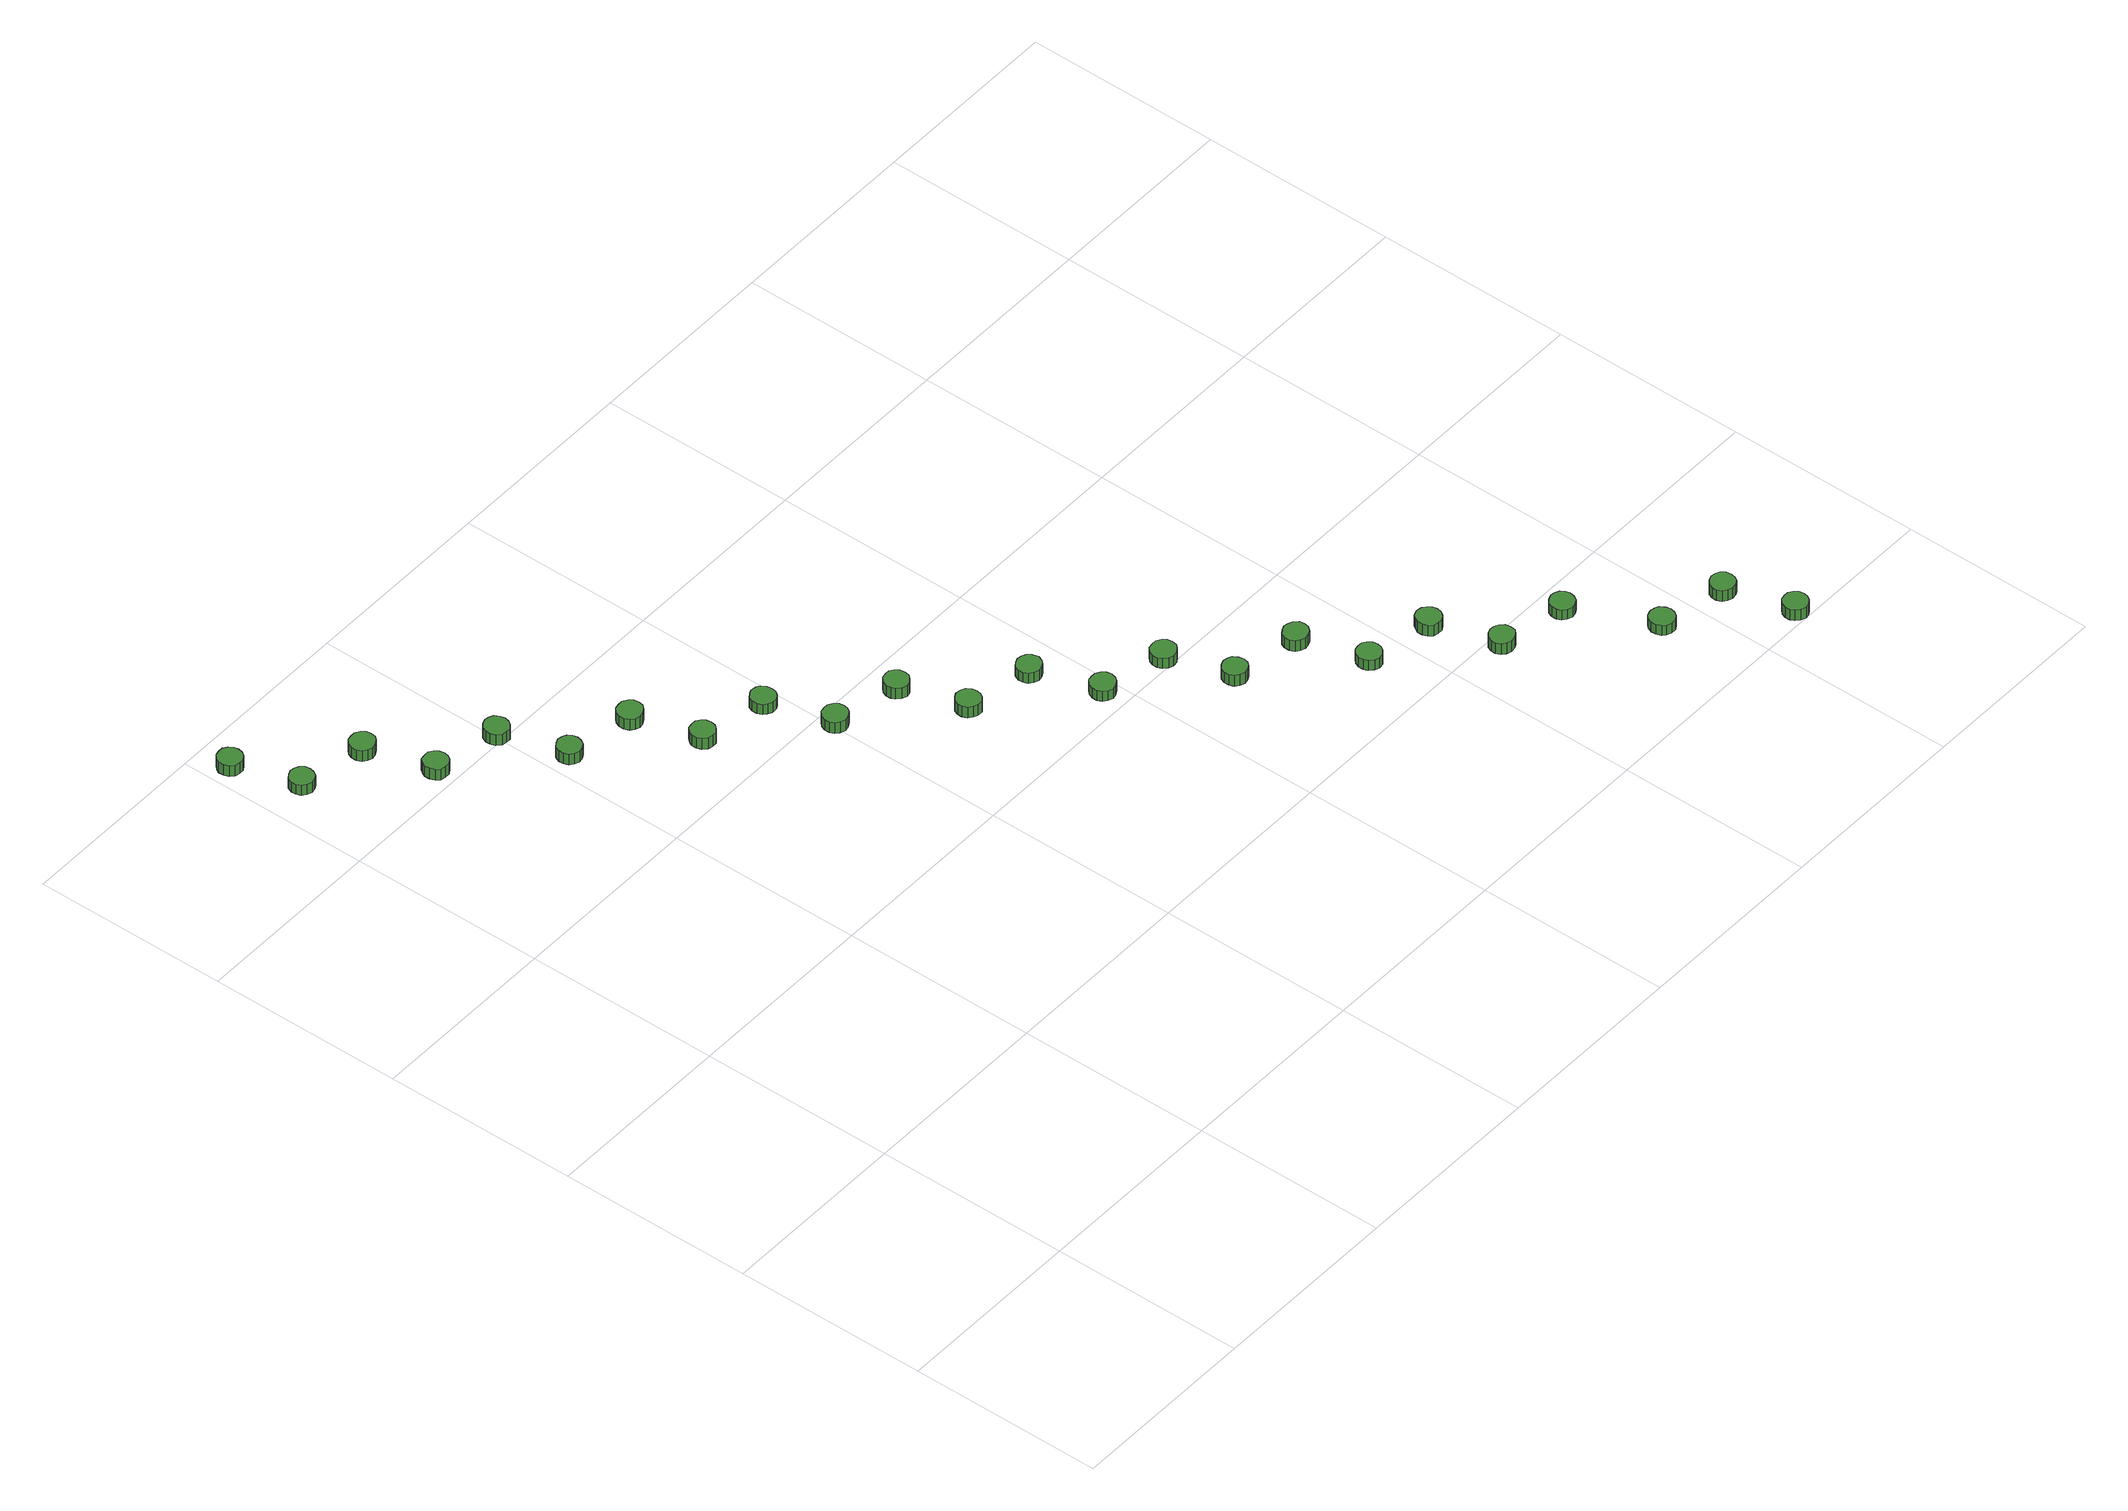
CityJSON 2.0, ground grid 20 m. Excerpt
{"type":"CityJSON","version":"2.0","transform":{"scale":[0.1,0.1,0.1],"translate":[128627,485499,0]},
"CityObjects":{
"tree1":{"type":"SolitaryVegetationObject","attributes":{"function":"something"},"geometry":[{"type":"MultiSurface","lod":"1","boundaries":[[[0,1,2,3,4,5,6,7,8,9,10,11,12,13,14]],[[15,16,17,18,19,20,21,22,23,24,25,26,27,28,29]],[[0,29,28,1]],[[1,28,27,2]],[[2,27,26,3]],[[3,26,25,4]],[[4,25,24,5]],[[5,24,23,6]],[[6,23,22,7]],[[7,22,21,8]],[[8,21,20,9]],[[9,20,19,10]],[[10,19,18,11]],[[11,18,17,12]],[[12,17,16,13]],[[13,16,15,14]],[[14,15,29,0]]]}]},
"tree2":{"type":"SolitaryVegetationObject","attributes":{"function":"something"},"geometry":[{"type":"MultiSurface","lod":"1","boundaries":[[[30,31,32,33,34,35,36,37,38,39,40,41,42,43,44]],[[45,46,47,48,49,50,51,52,53,54,55,56,57,58,59]],[[30,59,58,31]],[[31,58,57,32]],[[32,57,56,33]],[[33,56,55,34]],[[34,55,54,35]],[[35,54,53,36]],[[36,53,52,37]],[[37,52,51,38]],[[38,51,50,39]],[[39,50,49,40]],[[40,49,48,41]],[[41,48,47,42]],[[42,47,46,43]],[[43,46,45,44]],[[44,45,59,30]]]}]},
"tree3":{"type":"SolitaryVegetationObject","attributes":{"function":"something"},"geometry":[{"type":"MultiSurface","lod":"1","boundaries":[[[60,61,62,63,64,65,66,67,68,69,70,71,72,73,74]],[[75,76,77,78,79,80,81,82,83,84,85,86,87,88,89]],[[60,89,88,61]],[[61,88,87,62]],[[62,87,86,63]],[[63,86,85,64]],[[64,85,84,65]],[[65,84,83,66]],[[66,83,82,67]],[[67,82,81,68]],[[68,81,80,69]],[[69,80,79,70]],[[70,79,78,71]],[[71,78,77,72]],[[72,77,76,73]],[[73,76,75,74]],[[74,75,89,60]]]}]},
"tree4":{"type":"SolitaryVegetationObject","attributes":{"function":"something"},"geometry":[{"type":"MultiSurface","lod":"1","boundaries":[[[90,91,92,93,94,95,96,97,98,99,100,101,102,103,104]],[[105,106,107,108,109,110,111,112,113,114,115,116,117,118,119]],[[90,119,118,91]],[[91,118,117,92]],[[92,117,116,93]],[[93,116,115,94]],[[94,115,114,95]],[[95,114,113,96]],[[96,113,112,97]],[[97,112,111,98]],[[98,111,110,99]],[[99,110,109,100]],[[100,109,108,101]],[[101,108,107,102]],[[102,107,106,103]],[[103,106,105,104]],[[104,105,119,90]]]}]},
"tree5":{"type":"SolitaryVegetationObject","attributes":{"function":"something"},"geometry":[{"type":"MultiSurface","lod":"1","boundaries":[[[120,121,122,123,124,125,126,127,128,129,130,131,132,133,134]],[[135,136,137,138,139,140,141,142,143,144,145,146,147,148,149]],[[120,149,148,121]],[[121,148,147,122]],[[122,147,146,123]],[[123,146,145,124]],[[124,145,144,125]],[[125,144,143,126]],[[126,143,142,127]],[[127,142,141,128]],[[128,141,140,129]],[[129,140,139,130]],[[130,139,138,131]],[[131,138,137,132]],[[132,137,136,133]],[[133,136,135,134]],[[134,135,149,120]]]}]},
"tree6":{"type":"SolitaryVegetationObject","attributes":{"function":"something"},"geometry":[{"type":"MultiSurface","lod":"1","boundaries":[[[150,151,152,153,154,155,156,157,158,159,160,161,162,163,164]],[[165,166,167,168,169,170,171,172,173,174,175,176,177,178,179]],[[150,179,178,151]],[[151,178,177,152]],[[152,177,176,153]],[[153,176,175,154]],[[154,175,174,155]],[[155,174,173,156]],[[156,173,172,157]],[[157,172,171,158]],[[158,171,170,159]],[[159,170,169,160]],[[160,169,168,161]],[[161,168,167,162]],[[162,167,166,163]],[[163,166,165,164]],[[164,165,179,150]]]}]},
"tree7":{"type":"SolitaryVegetationObject","attributes":{"function":"something"},"geometry":[{"type":"MultiSurface","lod":"1","boundaries":[[[180,181,182,183,184,185,186,187,188,189,190,191,192,193,194]],[[195,196,197,198,199,200,201,202,203,204,205,206,207,208,209]],[[180,209,208,181]],[[181,208,207,182]],[[182,207,206,183]],[[183,206,205,184]],[[184,205,204,185]],[[185,204,203,186]],[[186,203,202,187]],[[187,202,201,188]],[[188,201,200,189]],[[189,200,199,190]],[[190,199,198,191]],[[191,198,197,192]],[[192,197,196,193]],[[193,196,195,194]],[[194,195,209,180]]]}]},
"tree8":{"type":"SolitaryVegetationObject","attributes":{"function":"something"},"geometry":[{"type":"MultiSurface","lod":"1","boundaries":[[[210,211,212,213,214,215,216,217,218,219,220,221,222,223,224]],[[225,226,227,228,229,230,231,232,233,234,235,236,237,238,239]],[[210,239,238,211]],[[211,238,237,212]],[[212,237,236,213]],[[213,236,235,214]],[[214,235,234,215]],[[215,234,233,216]],[[216,233,232,217]],[[217,232,231,218]],[[218,231,230,219]],[[219,230,229,220]],[[220,229,228,221]],[[221,228,227,222]],[[222,227,226,223]],[[223,226,225,224]],[[224,225,239,210]]]}]},
"tree9":{"type":"SolitaryVegetationObject","attributes":{"function":"something"},"geometry":[{"type":"MultiSurface","lod":"1","boundaries":[[[240,241,242,243,244,245,246,247,248,249,250,251,252,253,254]],[[255,256,257,258,259,260,261,262,263,264,265,266,267,268,269]],[[240,269,268,241]],[[241,268,267,242]],[[242,267,266,243]],[[243,266,265,244]],[[244,265,264,245]],[[245,264,263,246]],[[246,263,262,247]],[[247,262,261,248]],[[248,261,260,249]],[[249,260,259,250]],[[250,259,258,251]],[[251,258,257,252]],[[252,257,256,253]],[[253,256,255,254]],[[254,255,269,240]]]}]},
"tree10":{"type":"SolitaryVegetationObject","attributes":{"function":"something"},"geometry":[{"type":"MultiSurface","lod":"1","boundaries":[[[270,271,272,273,274,275,276,277,278,279,280,281,282,283,284]],[[285,286,287,288,289,290,291,292,293,294,295,296,297,298,299]],[[270,299,298,271]],[[271,298,297,272]],[[272,297,296,273]],[[273,296,295,274]],[[274,295,294,275]],[[275,294,293,276]],[[276,293,292,277]],[[277,292,291,278]],[[278,291,290,279]],[[279,290,289,280]],[[280,289,288,281]],[[281,288,287,282]],[[282,287,286,283]],[[283,286,285,284]],[[284,285,299,270]]]}]},
"tree11":{"type":"SolitaryVegetationObject","attributes":{"function":"something"},"geometry":[{"type":"MultiSurface","lod":"1","boundaries":[[[300,301,302,303,304,305,306,307,308,309,310,311,312,313,314]],[[315,316,317,318,319,320,321,322,323,324,325,326,327,328,329]],[[300,329,328,301]],[[301,328,327,302]],[[302,327,326,303]],[[303,326,325,304]],[[304,325,324,305]],[[305,324,323,306]],[[306,323,322,307]],[[307,322,321,308]],[[308,321,320,309]],[[309,320,319,310]],[[310,319,318,311]],[[311,318,317,312]],[[312,317,316,313]],[[313,316,315,314]],[[314,315,329,300]]]}]},
"tree12":{"type":"SolitaryVegetationObject","attributes":{"function":"something"},"geometry":[{"type":"MultiSurface","lod":"1","boundaries":[[[330,331,332,333,334,335,336,337,338,339,340,341,342,343,344]],[[345,346,347,348,349,350,351,352,353,354,355,356,357,358,359]],[[330,359,358,331]],[[331,358,357,332]],[[332,357,356,333]],[[333,356,355,334]],[[334,355,354,335]],[[335,354,353,336]],[[336,353,352,337]],[[337,352,351,338]],[[338,351,350,339]],[[339,350,349,340]],[[340,349,348,341]],[[341,348,347,342]],[[342,347,346,343]],[[343,346,345,344]],[[344,345,359,330]]]}]},
"tree13":{"type":"SolitaryVegetationObject","attributes":{"function":"something"},"geometry":[{"type":"MultiSurface","lod":"1","boundaries":[[[360,361,362,363,364,365,366,367,368,369,370,371,372,373,374]],[[375,376,377,378,379,380,381,382,383,384,385,386,387,388,389]],[[360,389,388,361]],[[361,388,387,362]],[[362,387,386,363]],[[363,386,385,364]],[[364,385,384,365]],[[365,384,383,366]],[[366,383,382,367]],[[367,382,381,368]],[[368,381,380,369]],[[369,380,379,370]],[[370,379,378,371]],[[371,378,377,372]],[[372,377,376,373]],[[373,376,375,374]],[[374,375,389,360]]]}]},
"tree14":{"type":"SolitaryVegetationObject","attributes":{"function":"something"},"geometry":[{"type":"MultiSurface","lod":"1","boundaries":[[[390,391,392,393,394,395,396,397,398,399,400,401,402,403,404]],[[405,406,407,408,409,410,411,412,413,414,415,416,417,418,419]],[[390,419,418,391]],[[391,418,417,392]],[[392,417,416,393]],[[393,416,415,394]],[[394,415,414,395]],[[395,414,413,396]],[[396,413,412,397]],[[397,412,411,398]],[[398,411,410,399]],[[399,410,409,400]],[[400,409,408,401]],[[401,408,407,402]],[[402,407,406,403]],[[403,406,405,404]],[[404,405,419,390]]]}]},
"tree15":{"type":"SolitaryVegetationObject","attributes":{"function":"something"},"geometry":[{"type":"MultiSurface","lod":"1","boundaries":[[[420,421,422,423,424,425,426,427,428,429,430,431,432,433,434]],[[435,436,437,438,439,440,441,442,443,444,445,446,447,448,449]],[[420,449,448,421]],[[421,448,447,422]],[[422,447,446,423]],[[423,446,445,424]],[[424,445,444,425]],[[425,444,443,426]],[[426,443,442,427]],[[427,442,441,428]],[[428,441,440,429]],[[429,440,439,430]],[[430,439,438,431]],[[431,438,437,432]],[[432,437,436,433]],[[433,436,435,434]],[[434,435,449,420]]]}]},
"tree16":{"type":"SolitaryVegetationObject","attributes":{"function":"something"},"geometry":[{"type":"MultiSurface","lod":"1","boundaries":[[[450,451,452,453,454,455,456,457,458,459,460,461,462,463,464]],[[465,466,467,468,469,470,471,472,473,474,475,476,477,478,479]],[[450,479,478,451]],[[451,478,477,452]],[[452,477,476,453]],[[453,476,475,454]],[[454,475,474,455]],[[455,474,473,456]],[[456,473,472,457]],[[457,472,471,458]],[[458,471,470,459]],[[459,470,469,460]],[[460,469,468,461]],[[461,468,467,462]],[[462,467,466,463]],[[463,466,465,464]],[[464,465,479,450]]]}]},
"tree17":{"type":"SolitaryVegetationObject","attributes":{"function":"something"},"geometry":[{"type":"MultiSurface","lod":"1","boundaries":[[[480,481,482,483,484,485,486,487,488,489,490,491,492,493,494]],[[495,496,497,498,499,500,501,502,503,504,505,506,507,508,509]],[[480,509,508,481]],[[481,508,507,482]],[[482,507,506,483]],[[483,506,505,484]],[[484,505,504,485]],[[485,504,503,486]],[[486,503,502,487]],[[487,502,501,488]],[[488,501,500,489]],[[489,500,499,490]],[[490,499,498,491]],[[491,498,497,492]],[[492,497,496,493]],[[493,496,495,494]],[[494,495,509,480]]]}]},
"tree18":{"type":"SolitaryVegetationObject","attributes":{"function":"something"},"geometry":[{"type":"MultiSurface","lod":"1","boundaries":[[[510,511,512,513,514,515,516,517,518,519,520,521,522,523,524]],[[525,526,527,528,529,530,531,532,533,534,535,536,537,538,539]],[[510,539,538,511]],[[511,538,537,512]],[[512,537,536,513]],[[513,536,535,514]],[[514,535,534,515]],[[515,534,533,516]],[[516,533,532,517]],[[517,532,531,518]],[[518,531,530,519]],[[519,530,529,520]],[[520,529,528,521]],[[521,528,527,522]],[[522,527,526,523]],[[523,526,525,524]],[[524,525,539,510]]]}]},
"tree19":{"type":"SolitaryVegetationObject","attributes":{"function":"something"},"geometry":[{"type":"MultiSurface","lod":"1","boundaries":[[[540,541,542,543,544,545,546,547,548,549,550,551,552,553,554]],[[555,556,557,558,559,560,561,562,563,564,565,566,567,568,569]],[[540,569,568,541]],[[541,568,567,542]],[[542,567,566,543]],[[543,566,565,544]],[[544,565,564,545]],[[545,564,563,546]],[[546,563,562,547]],[[547,562,561,548]],[[548,561,560,549]],[[549,560,559,550]],[[550,559,558,551]],[[551,558,557,552]],[[552,557,556,553]],[[553,556,555,554]],[[554,555,569,540]]]}]},
"tree20":{"type":"SolitaryVegetationObject","attributes":{"function":"something"},"geometry":[{"type":"MultiSurface","lod":"1","boundaries":[[[570,571,572,573,574,575,576,577,578,579,580,581,582,583,584]],[[585,586,587,588,589,590,591,592,593,594,595,596,597,598,599]],[[570,599,598,571]],[[571,598,597,572]],[[572,597,596,573]],[[573,596,595,574]],[[574,595,594,575]],[[575,594,593,576]],[[576,593,592,577]],[[577,592,591,578]],[[578,591,590,579]],[[579,590,589,580]],[[580,589,588,581]],[[581,588,587,582]],[[582,587,586,583]],[[583,586,585,584]],[[584,585,599,570]]]}]},
"tree21":{"type":"SolitaryVegetationObject","attributes":{"function":"something"},"geometry":[{"type":"MultiSurface","lod":"1","boundaries":[[[600,601,602,603,604,605,606,607,608,609,610,611,612,613,614]],[[615,616,617,618,619,620,621,622,623,624,625,626,627,628,629]],[[600,629,628,601]],[[601,628,627,602]],[[602,627,626,603]],[[603,626,625,604]],[[604,625,624,605]],[[605,624,623,606]],[[606,623,622,607]],[[607,622,621,608]],[[608,621,620,609]],[[609,620,619,610]],[[610,619,618,611]],[[611,618,617,612]],[[612,617,616,613]],[[613,616,615,614]],[[614,615,629,600]]]}]},
"tree22":{"type":"SolitaryVegetationObject","attributes":{"function":"something"},"geometry":[{"type":"MultiSurface","lod":"1","boundaries":[[[630,631,632,633,634,635,636,637,638,639,640,641,642,643,644]],[[645,646,647,648,649,650,651,652,653,654,655,656,657,658,659]],[[630,659,658,631]],[[631,658,657,632]],[[632,657,656,633]],[[633,656,655,634]],[[634,655,654,635]],[[635,654,653,636]],[[636,653,652,637]],[[637,652,651,638]],[[638,651,650,639]],[[639,650,649,640]],[[640,649,648,641]],[[641,648,647,642]],[[642,647,646,643]],[[643,646,645,644]],[[644,645,659,630]]]}]},
"tree23":{"type":"SolitaryVegetationObject","attributes":{"function":"something"},"geometry":[{"type":"MultiSurface","lod":"1","boundaries":[[[660,661,662,663,664,665,666,667,668,669,670,671,672,673,674]],[[675,676,677,678,679,680,681,682,683,684,685,686,687,688,689]],[[660,689,688,661]],[[661,688,687,662]],[[662,687,686,663]],[[663,686,685,664]],[[664,685,684,665]],[[665,684,683,666]],[[666,683,682,667]],[[667,682,681,668]],[[668,681,680,669]],[[669,680,679,670]],[[670,679,678,671]],[[671,678,677,672]],[[672,677,676,673]],[[673,676,675,674]],[[674,675,689,660]]]}]},
"tree24":{"type":"SolitaryVegetationObject","attributes":{"function":"something"},"geometry":[{"type":"MultiSurface","lod":"1","boundaries":[[[690,691,692,693,694,695,696,697,698,699,700,701,702,703,704]],[[705,706,707,708,709,710,711,712,713,714,715,716,717,718,719]],[[690,719,718,691]],[[691,718,717,692]],[[692,717,716,693]],[[693,716,715,694]],[[694,715,714,695]],[[695,714,713,696]],[[696,713,712,697]],[[697,712,711,698]],[[698,711,710,699]],[[699,710,709,700]],[[700,709,708,701]],[[701,708,707,702]],[[702,707,706,703]],[[703,706,705,704]],[[704,705,719,690]]]}]}
},
"vertices":[
[32,964,22],[31,969,22],[28,973,22],[24,976,22],[19,976,22],[14,975,22],[10,971,22],[8,967,22],[8,962,22],[10,957,22],[14,953,22],[19,952,22],[24,952,22],[28,955,22],[31,959,22],[31,959,9],[28,955,9],[24,952,9],[19,952,9],[14,953,9],[10,957,9],[8,962,9],[8,967,9],[10,971,9],[14,975,9],[19,976,9],[24,976,9],[28,973,9],[31,969,9],[32,964,9],
[55,901,19],[54,906,19],[51,910,19],[47,912,19],[42,913,19],[37,911,19],[33,908,19],[31,903,19],[31,898,19],[33,893,19],[37,890,19],[42,888,19],[47,889,19],[51,891,19],[54,896,19],[54,896,7],[51,891,7],[47,889,7],[42,888,7],[37,890,7],[33,893,7],[31,898,7],[31,903,7],[33,908,7],[37,911,7],[42,913,7],[47,912,7],[51,910,7],[54,906,7],[55,901,7],
[123,886,21],[122,891,21],[119,895,21],[114,898,21],[109,898,21],[104,897,21],[100,893,21],[98,888,21],[98,883,21],[100,878,21],[104,875,21],[109,873,21],[114,874,21],[119,877,21],[122,881,21],[122,881,8],[119,877,8],[114,874,8],[109,873,8],[104,875,8],[100,878,8],[98,883,8],[98,888,8],[100,893,8],[104,897,8],[109,898,8],[114,898,8],[119,895,8],[122,891,8],[123,886,8],
[146,821,19],[145,826,19],[142,830,19],[138,833,19],[132,833,19],[127,832,19],[124,828,19],[122,824,19],[122,819,19],[124,814,19],[127,810,19],[132,809,19],[138,809,19],[142,812,19],[145,816,19],[145,816,6],[142,812,6],[138,809,6],[132,809,6],[127,810,6],[124,814,6],[122,819,6],[122,824,6],[124,828,6],[127,832,6],[132,833,6],[138,833,6],[142,830,6],[145,826,6],[146,821,6],
[213,806,21],[212,811,21],[209,816,21],[205,818,21],[200,819,21],[195,817,21],[191,814,21],[189,809,21],[189,804,21],[191,799,21],[195,795,21],[200,794,21],[205,794,21],[209,797,21],[212,801,21],[212,801,8],[209,797,8],[205,794,8],[200,794,8],[195,795,8],[191,799,8],[189,804,8],[189,809,8],[191,814,8],[195,817,8],[200,819,8],[205,818,8],[209,816,8],[212,811,8],[213,806,8],
[236,742,19],[235,747,19],[232,751,19],[228,753,19],[223,754,19],[218,752,19],[214,749,19],[212,744,19],[212,739,19],[214,734,19],[218,731,19],[223,729,19],[228,730,19],[232,732,19],[235,737,19],[235,737,6],[232,732,6],[228,730,6],[223,729,6],[218,731,6],[214,734,6],[212,739,6],[212,744,6],[214,749,6],[218,752,6],[223,754,6],[228,753,6],[232,751,6],[235,747,6],[236,742,6],
[304,727,21],[303,732,21],[300,736,21],[295,739,21],[290,739,21],[285,738,21],[281,734,21],[279,729,21],[279,724,21],[281,719,21],[285,716,21],[290,714,21],[295,715,21],[300,718,21],[303,722,21],[303,722,8],[300,718,8],[295,715,8],[290,714,8],[285,716,8],[281,719,8],[279,724,8],[279,729,8],[281,734,8],[285,738,8],[290,739,8],[295,739,8],[300,736,8],[303,732,8],[304,727,8],
[326,662,19],[325,667,19],[322,671,19],[318,674,19],[313,674,19],[308,673,19],[304,669,19],[302,665,19],[302,660,19],[304,655,19],[308,651,19],[313,650,19],[318,650,19],[322,653,19],[325,657,19],[325,657,6],[322,653,6],[318,650,6],[313,650,6],[308,651,6],[304,655,6],[302,660,6],[302,665,6],[304,669,6],[308,673,6],[313,674,6],[318,674,6],[322,671,6],[325,667,6],[326,662,6],
[393,647,20],[392,652,20],[389,657,20],[385,659,20],[379,660,20],[375,658,20],[371,655,20],[369,650,20],[369,645,20],[371,640,20],[375,637,20],[379,635,20],[385,635,20],[389,638,20],[392,642,20],[392,642,8],[389,638,8],[385,635,8],[379,635,8],[375,637,8],[371,640,8],[369,645,8],[369,650,8],[371,655,8],[375,658,8],[379,660,8],[385,659,8],[389,657,8],[392,652,8],[393,647,8],
[417,584,19],[416,589,19],[413,593,19],[408,596,19],[403,596,19],[398,595,19],[394,591,19],[392,586,19],[392,581,19],[394,576,19],[398,573,19],[403,571,19],[408,572,19],[413,575,19],[416,579,19],[416,579,6],[413,575,6],[408,572,6],[403,571,6],[398,573,6],[394,576,6],[392,581,6],[392,586,6],[394,591,6],[398,595,6],[403,596,6],[408,596,6],[413,593,6],[416,589,6],[417,584,6],
[483,568,21],[482,573,21],[479,577,21],[475,580,21],[470,580,21],[465,579,21],[461,575,21],[459,570,21],[459,565,21],[461,561,21],[465,557,21],[470,555,21],[475,556,21],[479,559,21],[482,563,21],[482,563,8],[479,559,8],[475,556,8],[470,555,8],[465,557,8],[461,561,8],[459,565,8],[459,570,8],[461,575,8],[465,579,8],[470,580,8],[475,580,8],[479,577,8],[482,573,8],[483,568,8],
[506,504,19],[505,509,19],[502,514,19],[498,516,19],[492,517,19],[488,515,19],[484,512,19],[482,507,19],[482,502,19],[484,497,19],[488,494,19],[492,492,19],[498,492,19],[502,495,19],[505,499,19],[505,499,6],[502,495,6],[498,492,6],[492,492,6],[488,494,6],[484,497,6],[482,502,6],[482,507,6],[484,512,6],[488,515,6],[492,517,6],[498,516,6],[502,514,6],[505,509,6],[506,504,6],
[574,489,20],[572,495,20],[569,499,20],[565,501,20],[560,502,20],[555,500,20],[551,497,20],[549,492,20],[549,487,20],[551,482,20],[555,479,20],[560,477,20],[565,478,20],[569,480,20],[572,484,20],[572,484,8],[569,480,8],[565,478,8],[560,477,8],[555,479,8],[551,482,8],[549,487,8],[549,492,8],[551,497,8],[555,500,8],[560,502,8],[565,501,8],[569,499,8],[572,495,8],[574,489,8],
[598,425,19],[597,430,19],[594,434,19],[589,437,19],[584,437,19],[579,436,19],[575,432,19],[573,427,19],[573,422,19],[575,417,19],[579,414,19],[584,412,19],[589,413,19],[594,416,19],[597,420,19],[597,420,7],[594,416,7],[589,413,7],[584,412,7],[579,414,7],[575,417,7],[573,422,7],[573,427,7],[575,432,7],[579,436,7],[584,437,7],[589,437,7],[594,434,7],[597,430,7],[598,425,7],
[664,409,20],[663,414,20],[660,418,20],[655,421,20],[650,421,20],[645,420,20],[641,416,20],[639,411,20],[639,406,20],[641,402,20],[645,398,20],[650,396,20],[655,397,20],[660,400,20],[663,404,20],[663,404,8],[660,400,8],[655,397,8],[650,396,8],[645,398,8],[641,402,8],[639,406,8],[639,411,8],[641,416,8],[645,420,8],[650,421,8],[655,421,8],[660,418,8],[663,414,8],[664,409,8],
[687,346,19],[686,351,19],[683,356,19],[679,358,19],[674,359,19],[669,357,19],[665,354,19],[663,349,19],[663,344,19],[665,339,19],[669,336,19],[674,334,19],[679,335,19],[683,337,19],[686,341,19],[686,341,6],[683,337,6],[679,335,6],[674,334,6],[669,336,6],[665,339,6],[663,344,6],[663,349,6],[665,354,6],[669,357,6],[674,359,6],[679,358,6],[683,356,6],[686,351,6],[687,346,6],
[755,332,21],[754,337,21],[750,341,21],[746,343,21],[741,344,21],[736,342,21],[732,339,21],[730,334,21],[730,329,21],[732,324,21],[736,321,21],[741,319,21],[746,320,21],[750,322,21],[754,327,21],[754,327,8],[750,322,8],[746,320,8],[741,319,8],[736,321,8],[732,324,8],[730,329,8],[730,334,8],[732,339,8],[736,342,8],[741,344,8],[746,343,8],[750,341,8],[754,337,8],[755,332,8],
[777,266,19],[776,271,19],[773,275,19],[769,278,19],[764,278,19],[759,277,19],[755,273,19],[753,268,19],[753,263,19],[755,259,19],[759,255,19],[764,253,19],[769,254,19],[773,257,19],[776,261,19],[776,261,7],[773,257,7],[769,254,7],[764,253,7],[759,255,7],[755,259,7],[753,263,7],[753,268,7],[755,273,7],[759,277,7],[764,278,7],[769,278,7],[773,275,7],[776,271,7],[777,266,7],
[844,252,21],[843,257,21],[840,261,21],[836,264,21],[830,265,21],[825,263,21],[822,259,21],[820,255,21],[820,250,21],[822,245,21],[825,241,21],[830,240,21],[836,240,21],[840,243,21],[843,247,21],[843,247,8],[840,243,8],[836,240,8],[830,240,8],[825,241,8],[822,245,8],[820,250,8],[820,255,8],[822,259,8],[825,263,8],[830,265,8],[836,264,8],[840,261,8],[843,257,8],[844,252,8],
[868,187,20],[867,193,20],[863,197,20],[859,199,20],[854,200,20],[849,198,20],[845,195,20],[843,190,20],[843,185,20],[845,180,20],[849,177,20],[854,175,20],[859,176,20],[863,178,20],[867,182,20],[867,182,7],[863,178,7],[859,176,7],[854,175,7],[849,177,7],[845,180,7],[843,185,7],[843,190,7],[845,195,7],[849,198,7],[854,200,7],[859,199,7],[863,197,7],[867,193,7],[868,187,7],
[934,173,21],[933,178,21],[930,182,21],[926,184,21],[921,185,21],[916,183,21],[912,180,21],[910,175,21],[910,170,21],[912,165,21],[916,162,21],[921,160,21],[926,161,21],[930,163,21],[933,168,21],[933,168,9],[930,163,9],[926,161,9],[921,160,9],[916,162,9],[912,165,9],[910,170,9],[910,175,9],[912,180,9],[916,183,9],[921,185,9],[926,184,9],[930,182,9],[933,178,9],[934,173,9],
[976,92,19],[975,97,19],[972,102,19],[968,104,19],[962,105,19],[957,103,19],[954,100,19],[952,95,19],[952,90,19],[954,85,19],[957,82,19],[962,80,19],[968,80,19],[972,83,19],[975,87,19],[975,87,7],[972,83,7],[968,80,7],[962,80,7],[957,82,7],[954,85,7],[952,90,7],[952,95,7],[954,100,7],[957,103,7],[962,105,7],[968,104,7],[972,102,7],[975,97,7],[976,92,7],
[1043,77,21],[1042,83,21],[1039,87,21],[1035,89,21],[1030,90,21],[1025,88,21],[1021,85,21],[1019,80,21],[1019,75,21],[1021,70,21],[1025,67,21],[1030,65,21],[1035,66,21],[1039,68,21],[1042,72,21],[1042,72,8],[1039,68,8],[1035,66,8],[1030,65,8],[1025,67,8],[1021,70,8],[1019,75,8],[1019,80,8],[1021,85,8],[1025,88,8],[1030,90,8],[1035,89,8],[1039,87,8],[1042,83,8],[1043,77,8],
[1066,13,19],[1065,18,19],[1062,22,19],[1058,25,19],[1053,25,19],[1048,24,19],[1044,20,19],[1042,15,19],[1042,10,19],[1044,6,19],[1048,2,19],[1053,0,19],[1058,1,19],[1062,4,19],[1065,8,19],[1065,8,6],[1062,4,6],[1058,1,6],[1053,0,6],[1048,2,6],[1044,6,6],[1042,10,6],[1042,15,6],[1044,20,6],[1048,24,6],[1053,25,6],[1058,25,6],[1062,22,6],[1065,18,6],[1066,13,6]
]}
